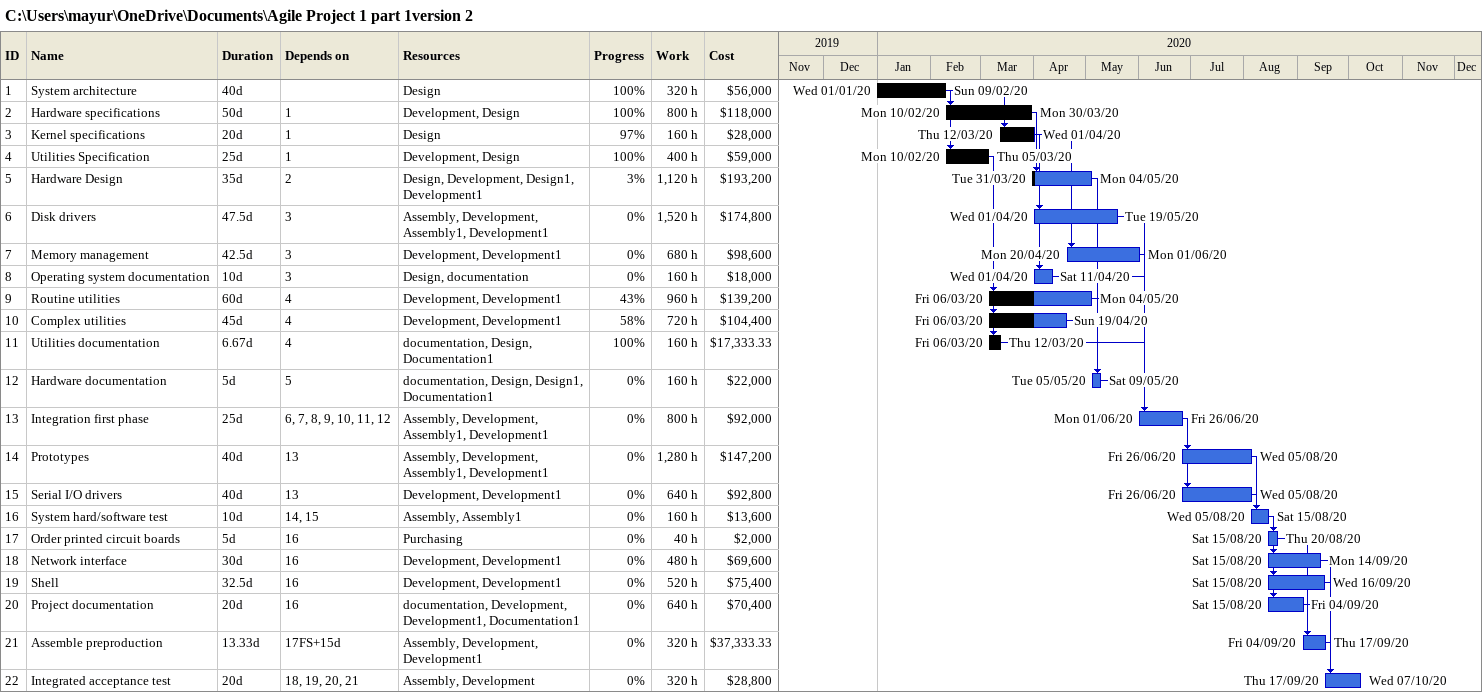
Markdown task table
C:\Users\mayur\OneDrive\Documents\Agile Project 1 part 1version 2

| ID | Task | Duration | Start | Finish | Predecessors | Resources | % complete | Work (h) | Cost ($) |
|---|---|---|---|---|---|---|---|---|---|
| 1 | System architecture | 40d | 2020-01-01 | 2020-02-09 |  | Design | 100 | 320 | 56000 |
| 2 | Hardware specifications | 50d | 2020-02-10 | 2020-03-30 | 1 | Development, Design | 100 | 800 | 118000 |
| 3 | Kernel specifications | 20d | 2020-03-12 | 2020-04-01 | 1 | Design | 97 | 160 | 28000 |
| 4 | Utilities Specification | 25d | 2020-02-10 | 2020-03-05 | 1 | Development, Design | 100 | 400 | 59000 |
| 5 | Hardware Design | 35d | 2020-03-31 | 2020-05-04 | 2 | Design, Development, Design1, Development1 | 3 | 1120 | 193200 |
| 6 | Disk drivers | 47.5d | 2020-04-01 | 2020-05-19 | 3 | Assembly, Development, Assembly1, Development1 | 0 | 1520 | 174800 |
| 7 | Memory management | 42.5d | 2020-04-20 | 2020-06-01 | 3 | Development, Development1 | 0 | 680 | 98600 |
| 8 | Operating system documentation | 10d | 2020-04-01 | 2020-04-11 | 3 | Design, documentation | 0 | 160 | 18000 |
| 9 | Routine utilities | 60d | 2020-03-06 | 2020-05-04 | 4 | Development, Development1 | 43 | 960 | 139200 |
| 10 | Complex utilities | 45d | 2020-03-06 | 2020-04-19 | 4 | Development, Development1 | 58 | 720 | 104400 |
| 11 | Utilities documentation | 6.67d | 2020-03-06 | 2020-03-12 | 4 | documentation, Design, Documentation1 | 100 | 160 | 17333.33 |
| 12 | Hardware documentation | 5d | 2020-05-05 | 2020-05-09 | 5 | documentation, Design, Design1, Documentation1 | 0 | 160 | 22000 |
| 13 | Integration first phase | 25d | 2020-06-01 | 2020-06-26 | 6, 7, 8, 9, 10, 11, 12 | Assembly, Development, Assembly1, Development1 | 0 | 800 | 92000 |
| 14 | Prototypes | 40d | 2020-06-26 | 2020-08-05 | 13 | Assembly, Development, Assembly1, Development1 | 0 | 1280 | 147200 |
| 15 | Serial I/O drivers | 40d | 2020-06-26 | 2020-08-05 | 13 | Development, Development1 | 0 | 640 | 92800 |
| 16 | System hard/software test | 10d | 2020-08-05 | 2020-08-15 | 14, 15 | Assembly, Assembly1 | 0 | 160 | 13600 |
| 17 | Order printed circuit boards | 5d | 2020-08-15 | 2020-08-20 | 16 | Purchasing | 0 | 40 | 2000 |
| 18 | Network interface | 30d | 2020-08-15 | 2020-09-14 | 16 | Development, Development1 | 0 | 480 | 69600 |
| 19 | Shell | 32.5d | 2020-08-15 | 2020-09-16 | 16 | Development, Development1 | 0 | 520 | 75400 |
| 20 | Project documentation | 20d | 2020-08-15 | 2020-09-04 | 16 | documentation, Development, Development1, Documentation1 | 0 | 640 | 70400 |
| 21 | Assemble preproduction | 13.33d | 2020-09-04 | 2020-09-17 | 17FS+15d | Assembly, Development, Development1 | 0 | 320 | 37333.33 |
| 22 | Integrated acceptance test | 20d | 2020-09-17 | 2020-10-07 | 18, 19, 20, 21 | Assembly, Development | 0 | 320 | 28800 |
